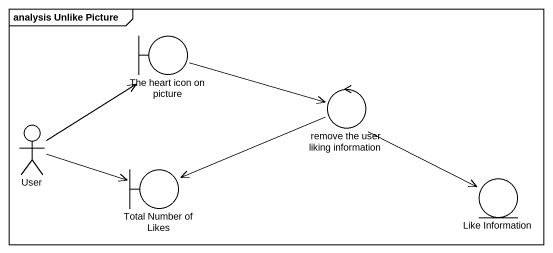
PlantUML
@startuml
mainframe analysis Unlike Picture
boundary "The heart icon on picture" as The_heart_icon_on_picture
control "remove the user liking information" as remove_the_user_liking
actor User
boundary "Total Number of Likes" as Total_Number_of_Likes
entity "Like Information" as Like_Information
The_heart_icon_on_picture -right-> remove_the_user_liking
remove_the_user_liking -left-> Total_Number_of_Likes
remove_the_user_liking -right-> Like_Information
User -up-> The_heart_icon_on_picture
User -right-> Total_Number_of_Likes
@enduml
